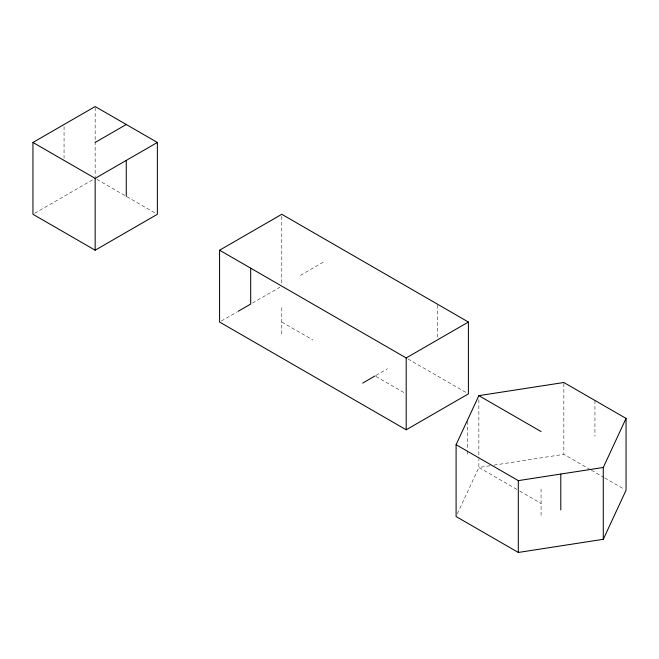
<?xml version="1.0" encoding="UTF-8"?>
<svg xmlns="http://www.w3.org/2000/svg" width="659" height="659" viewBox="0 0 659 659"><rect width="100%" height="100%" fill="white"/><g stroke="black" fill="none" stroke-linecap="round" stroke-linejoin="round"><path stroke-width="0.49" stroke-dasharray="3.29 2.47" d="M457.379 513.765L478.862 467.478L478.862 459.265M34.729 213.269L93.38 179.405M221.358 321.015L237.347 311.781M252.455 303.058L280.009 287.151M300.446 275.347L325.332 260.98M375.984 375.399L387.541 368.735M489.991 465.756L478.862 467.478L518.855 490.568M494.036 465.13L563.84 454.331L590.505 469.727M96.939 179.405L155.59 213.269M407.979 358.982L466.638 392.846M591.395 470.238L603.833 477.421M604.723 477.932L624.271 489.225M281.788 322.045L312.893 340.003M375.984 376.429L405.318 393.357M519.745 491.079L541.072 503.394M594.945 400.458L594.945 436.373M563.84 383.522L563.84 454.331M541.072 489.027L541.072 517.76M478.862 399.749L478.862 458.244M467.478 421.2L467.478 449.932M467.478 450.962L467.478 456.094M437.304 305.109L437.304 338.973M281.788 216.341L281.788 285.1M281.788 307.671L281.788 336.411M95.16 107.574L95.16 140.408M95.16 141.438L95.16 177.353M64.055 126.553L64.055 158.366"/><path stroke-width="0.99" d="M456.094 444.71L478.862 395.647L563.84 382.5L626.05 418.416L626.05 490.247L603.282 539.309L518.303 552.456L456.094 516.541L456.094 444.71L518.303 480.625L603.282 467.478L626.05 418.416M32.95 142.459L95.16 106.544L157.369 142.459L157.369 214.29L95.16 250.206L32.95 214.29L32.95 142.459L95.16 178.375L157.369 142.459M95.16 142.459L126.264 124.502M219.579 250.206L281.788 214.29L468.409 322.037L468.409 393.876L406.199 429.792L219.579 322.045L219.579 250.206L406.199 357.952L468.409 322.037M238.237 311.262L250.684 304.079L250.684 268.164M362.656 383.101L375.103 375.918M478.862 395.647L541.072 431.563M603.282 467.478L603.282 539.309M560.793 474.052L560.793 509.967M518.303 480.625L518.303 552.456M406.199 357.952L406.199 429.792M126.264 160.417L126.264 196.333M95.16 178.375L95.16 250.206"/></g></svg>
